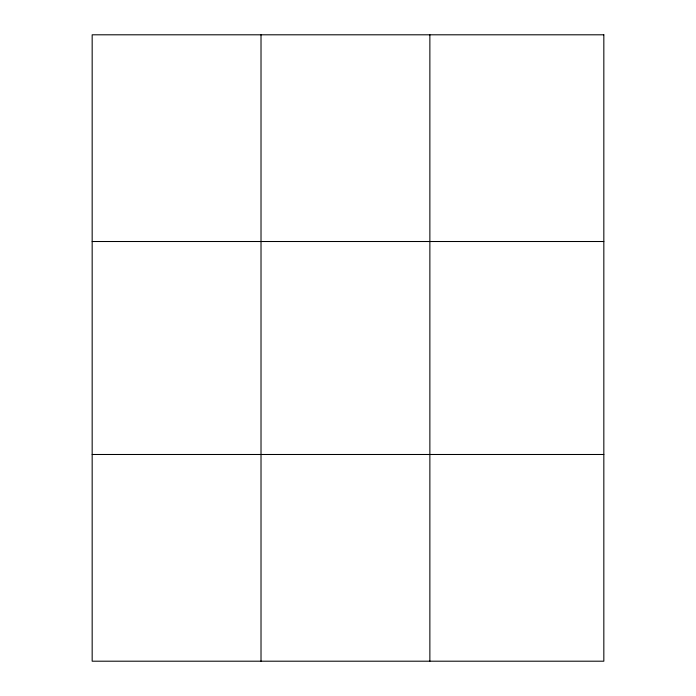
<?xml version="1.0" encoding="UTF-8"?>
<svg xmlns="http://www.w3.org/2000/svg" width="696" height="696" viewBox="0 0 696 696"><rect width="100%" height="100%" fill="white"/><g stroke="black" fill="none" stroke-linecap="round" stroke-linejoin="round"><path stroke-width="1.04" d="M261.017 661.2L261.017 34.8M429.867 661.2L429.867 34.8M92.168 241.512L603.832 241.512M92.168 454.488L603.832 454.488M603.832 34.8L603.832 661.2L92.168 661.2L92.168 34.8L603.832 34.8"/></g></svg>
